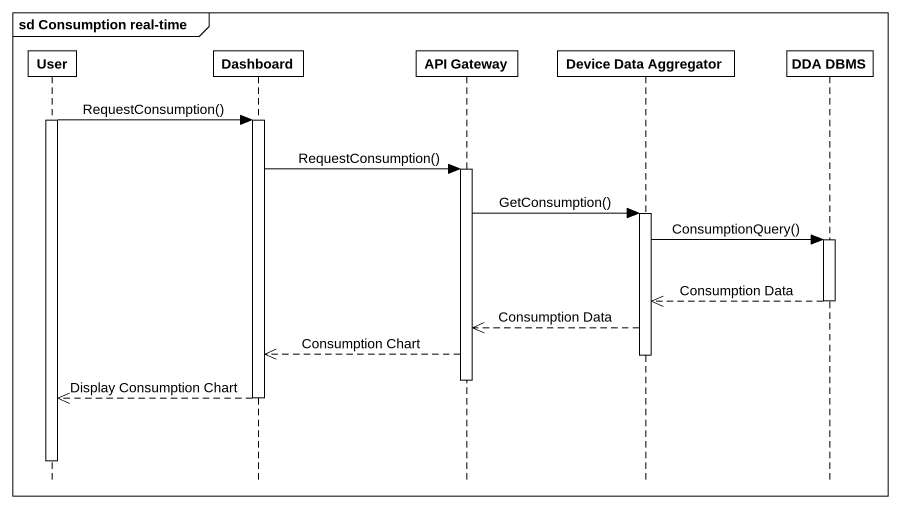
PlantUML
@startuml
mainframe sd Consumption real-time
hide footbox
participant User
participant Dashboard
participant "API Gateway" as API_Gateway
participant "Device Data Aggregator" as Device_Data_Aggregator
participant "DDA DBMS" as DDA_DBMS

activate User
User -> Dashboard : RequestConsumption()
activate Dashboard
Dashboard -> API_Gateway : RequestConsumption()
activate API_Gateway
API_Gateway -> Device_Data_Aggregator : GetConsumption()
activate Device_Data_Aggregator
Device_Data_Aggregator -> DDA_DBMS : ConsumptionQuery()
activate DDA_DBMS
DDA_DBMS -->> Device_Data_Aggregator : Consumption Data
deactivate DDA_DBMS
Device_Data_Aggregator -->> API_Gateway : Consumption Data
API_Gateway -->> Dashboard : Consumption Chart
deactivate Device_Data_Aggregator
deactivate API_Gateway
Dashboard -->> User : Display Consumption Chart
deactivate Dashboard
deactivate User
@enduml
